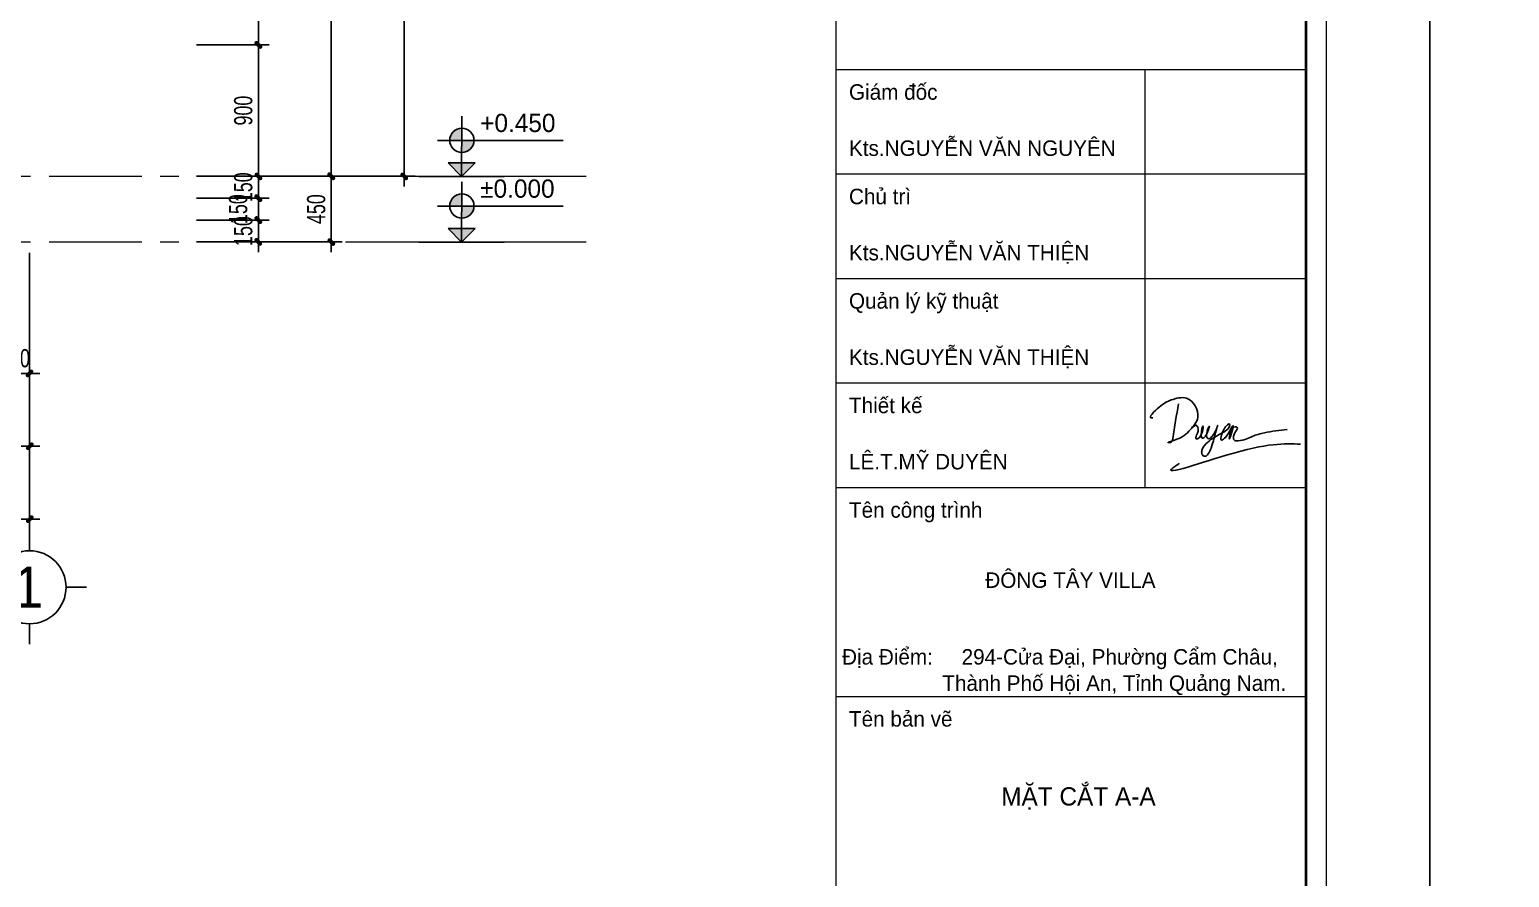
# Model space of a CAD drawing. Header units: inches. Extents: x 88947 to 296847, y 35049 to 161062.
# Drawn here: x 168448 to 178593, y 142305 to 148113 of the extents above; entities that cross this region are included whole.
import ezdxf
from ezdxf.enums import TextEntityAlignment as Align

# ---------------------------------------------------------------- set-up
doc = ezdxf.new("R2010")
doc.units = ezdxf.units.IN
doc.header["$MEASUREMENT"] = 0
doc.header["$PDMODE"] = 1
doc.linetypes.add('ACAD_ISO03W100', pattern=[30, 12, -18])
doc.linetypes.add('CENTER', pattern=[50.8, 31.75, -6.35, 6.35, -6.35])
for name, color, linetype, lineweight in [('0.15', 175, 'Continuous', 20), ('A-Dims', 145, 'Continuous', 25), ('A-Text', 30, 'Continuous', 9), ('A-Wall', 2, 'Continuous', 35), ('DIM', 7, 'Continuous', 25), ('GHICHU', 40, 'Continuous', 18), ('KHUNG 2', 144, 'Continuous', 18), ('NETMANH', 192, 'Continuous', 18), ('TRUC', 252, 'ACAD_ISO03W100', 13)]:
    doc.layers.add(name, color=color, linetype=linetype, lineweight=lineweight)
doc.layers.add('text', color=2, linetype='Continuous')
doc.styles.add('FRANKO', font='VFRANKO.TTF')
doc.styles.add('TEXT', font='VHELVCN.TTF')
doc.styles.add('VHELVEN', font='VHELVEN.TTF')
doc.styles.add('VNI-HELVE-CONDENSE', font='VNARIAL.TTF', dxfattribs={"width": 0.7})
doc.dimstyles.new('TAS-100', dxfattribs={"dimscale": 50, "dimtxt": 2.5, "dimasz": 0.7, "dimexe": 1.5, "dimexo": 1.5, "dimgap": 0.8, "dimtad": 1, "dimdec": 0, "dimzin": 3, "dimdsep": 46, "dimtxsty": 'VNI-HELVE-CONDENSE', "dimblk": 'TICK', "dimcen": 2.5, "dimclrt": 71, "dimazin": 2, "dimtfac": 0.75, "dimtdec": 0, "dimtix": 1, "dimtmove": 2, "dimatfit": 2, "dimldrblk": 'TICK123', "dimfxl": 1.5, "dimtolj": 1, "dimtzin": 0, "dimarcsym": 0})

# ---------------------------------------------------------------- blocks, each defined once
blk = doc.blocks.new('TICK')
at = {"layer": 'A-Dims', "color": 1}
for p, q in [((-2, 0), (2, 0)), ((0, 1.5), (0, -1.5))]:
    blk.add_line(p, q, dxfattribs=at)
at = {"layer": 'A-Dims', "color": 1, "const_width": 0.788}
blk.add_lwpolyline([(-0.33, -0.35), (0.38, 0.38)], dxfattribs=at)
at = {"layer": 'A-Dims', "color": 1, "const_width": 0.394}
for points in [[(0.24, 0.52, -0.414214), (0.52, 0.52, -1)], [(0.52, 0.52, -0.414214), (0.52, 0.24, -1)], [(-0.47, -0.21, 0.414214), (-0.47, -0.49, 1)], [(-0.47, -0.49, 0.414214), (-0.19, -0.49, 1)]]:
    blk.add_lwpolyline(points, format="xyb", dxfattribs=at)
blk = doc.blocks.new('*D956')
at = {"layer": 'Defpoints', "color": 0}
for p in [(164948, 146658), (168448, 146658), (164948, 145258)]:
    blk.add_point(p, dxfattribs=at)
at = {"layer": 'DIM', "color": 0, "lineweight": -2}
for p, q in [((164948, 146583), (164948, 145183)), ((168448, 146583), (168448, 145183)), ((168413, 145258), (164983, 145258))]:
    blk.add_line(p, q, dxfattribs=at)
at = {"layer": 'DIM', "color": 0, "lineweight": -2, "xscale": 35, "yscale": 35, "zscale": 35, "rotation": 180}
blk.add_blockref('TICK', (164948, 145258), dxfattribs=at)
at = {"layer": 'DIM', "color": 0, "lineweight": -2, "xscale": 35, "yscale": 35, "zscale": 35}
blk.add_blockref('TICK', (168448, 145258), dxfattribs=at)
at = {"layer": 'DIM', "color": 71, "insert": (166698, 145361), "char_height": 125, "attachment_point": 5, "style": 'VNI-HELVE-CONDENSE'}
blk.add_mtext('\\A1;3500', dxfattribs=at)
blk = doc.blocks.new('TICK123')
at = {"layer": 'A-Dims', "color": 1}
blk.add_lwpolyline([(0.05, 0, 0, 0.84, 0), (-2.11, 0, 8.4, 8.4, 0)], format="xyseb", dxfattribs=at)
blk = doc.blocks.new('*D961')
at = {"layer": 'Defpoints', "color": 0}
for p in [(156048, 146658), (168448, 146658), (156048, 144758)]:
    blk.add_point(p, dxfattribs=at)
at = {"layer": 'DIM', "color": 0, "lineweight": -2}
for p, q in [((156048, 146583), (156048, 144683)), ((168448, 146583), (168448, 144683)), ((168413, 144758), (156083, 144758))]:
    blk.add_line(p, q, dxfattribs=at)
at = {"layer": 'DIM', "color": 0, "lineweight": -2, "xscale": 35, "yscale": 35, "zscale": 35, "rotation": 180}
blk.add_blockref('TICK', (156048, 144758), dxfattribs=at)
at = {"layer": 'DIM', "color": 0, "lineweight": -2, "xscale": 35, "yscale": 35, "zscale": 35}
blk.add_blockref('TICK', (168448, 144758), dxfattribs=at)
at = {"layer": 'DIM', "color": 71, "insert": (162248, 144861), "char_height": 125, "attachment_point": 5, "style": 'VNI-HELVE-CONDENSE'}
blk.add_mtext('\\A1;12400', dxfattribs=at)
blk = doc.blocks.new('*D1059')
at = {"layer": 'Defpoints', "color": 0}
for p in [(169516, 147108), (170516, 147108), (169516, 146658)]:
    blk.add_point(p, dxfattribs=at)
at = {"layer": 'DIM', "color": 0, "lineweight": -2}
for p, q in [((169591, 147108), (170591, 147108)), ((170516, 146693), (170516, 147073)), ((169591, 146658), (170591, 146658))]:
    blk.add_line(p, q, dxfattribs=at)
at = {"layer": 'DIM', "color": 0, "lineweight": -2, "xscale": 35, "yscale": 35, "zscale": 35}
for p, rotation in [((170516, 147108), 90), ((170516, 146658), 270)]:
    blk.add_blockref('TICK', p, dxfattribs=dict(at, rotation=rotation))
at = {"layer": 'DIM', "color": 71, "insert": (170413, 146883), "char_height": 125, "attachment_point": 5, "rotation": 90, "style": 'VNI-HELVE-CONDENSE'}
blk.add_mtext('\\A1;450', dxfattribs=at)
blk = doc.blocks.new('*D1060')
at = {"layer": 'Defpoints', "color": 0}
for p in [(169516, 150508), (170516, 150508), (169516, 147108)]:
    blk.add_point(p, dxfattribs=at)
at = {"layer": 'DIM', "color": 0, "lineweight": -2}
for p, q in [((169591, 150508), (170591, 150508)), ((170516, 147143), (170516, 150473)), ((169591, 147108), (170591, 147108))]:
    blk.add_line(p, q, dxfattribs=at)
at = {"layer": 'DIM', "color": 0, "lineweight": -2, "xscale": 35, "yscale": 35, "zscale": 35}
for p, rotation in [((170516, 150508), 90), ((170516, 147108), 270)]:
    blk.add_blockref('TICK', p, dxfattribs=dict(at, rotation=rotation))
at = {"layer": 'DIM', "color": 71, "insert": (170413, 148808), "char_height": 125, "attachment_point": 5, "rotation": 90, "style": 'VNI-HELVE-CONDENSE'}
blk.add_mtext('\\A1;3400', dxfattribs=at)
blk = doc.blocks.new('*D1062')
at = {"layer": 'Defpoints', "color": 0}
for p in [(169516, 153908), (171016, 153908), (169516, 147108)]:
    blk.add_point(p, dxfattribs=at)
at = {"layer": 'DIM', "color": 0, "lineweight": -2}
for p, q in [((169591, 153908), (171091, 153908)), ((171016, 147143), (171016, 153873)), ((169591, 147108), (171091, 147108))]:
    blk.add_line(p, q, dxfattribs=at)
at = {"layer": 'DIM', "color": 0, "lineweight": -2, "xscale": 35, "yscale": 35, "zscale": 35}
for p, rotation in [((171016, 153908), 90), ((171016, 147108), 270)]:
    blk.add_blockref('TICK', p, dxfattribs=dict(at, rotation=rotation))
at = {"layer": 'DIM', "color": 71, "insert": (170913, 150508), "char_height": 125, "attachment_point": 5, "rotation": 90, "style": 'VNI-HELVE-CONDENSE'}
blk.add_mtext('\\A1;6800', dxfattribs=at)
blk = doc.blocks.new('*D1067')
at = {"layer": 'Defpoints', "color": 0}
for p in [(169516, 146808), (170016, 146808), (169516, 146658)]:
    blk.add_point(p, dxfattribs=at)
at = {"layer": 'DIM', "color": 0, "lineweight": -2}
for p, q in [((169591, 146808), (170091, 146808)), ((170016, 146843), (170016, 146878)), ((170016, 146658), (170016, 146808)), ((169591, 146658), (170091, 146658)), ((170016, 146623), (170016, 146588))]:
    blk.add_line(p, q, dxfattribs=at)
at = {"layer": 'DIM', "color": 0, "lineweight": -2, "xscale": 35, "yscale": 35, "zscale": 35}
for p, rotation in [((170016, 146808), 270), ((170016, 146658), 90)]:
    blk.add_blockref('TICK', p, dxfattribs=dict(at, rotation=rotation))
at = {"layer": 'DIM', "color": 71, "insert": (169913, 146733), "char_height": 125, "attachment_point": 5, "rotation": 90, "style": 'VNI-HELVE-CONDENSE'}
blk.add_mtext('\\A1;150', dxfattribs=at)
blk = doc.blocks.new('*D1068')
at = {"layer": 'Defpoints', "color": 0}
for p in [(169516, 147108), (170016, 147108), (169516, 146958)]:
    blk.add_point(p, dxfattribs=at)
at = {"layer": 'DIM', "color": 0, "lineweight": -2}
for p, q in [((169591, 147108), (170091, 147108)), ((170016, 147143), (170016, 147178)), ((170016, 146958), (170016, 147108)), ((169591, 146958), (170091, 146958)), ((170016, 146923), (170016, 146888))]:
    blk.add_line(p, q, dxfattribs=at)
at = {"layer": 'DIM', "color": 0, "lineweight": -2, "xscale": 35, "yscale": 35, "zscale": 35}
for p, rotation in [((170016, 147108), 270), ((170016, 146958), 90)]:
    blk.add_blockref('TICK', p, dxfattribs=dict(at, rotation=rotation))
at = {"layer": 'DIM', "color": 71, "insert": (169913, 147033), "char_height": 125, "attachment_point": 5, "rotation": 90, "style": 'VNI-HELVE-CONDENSE'}
blk.add_mtext('\\A1;150', dxfattribs=at)
blk = doc.blocks.new('*D1069')
at = {"layer": 'Defpoints', "color": 0}
for p in [(169516, 148008), (170016, 148008), (169516, 147108)]:
    blk.add_point(p, dxfattribs=at)
at = {"layer": 'DIM', "color": 0, "lineweight": -2}
for p, q in [((169591, 148008), (170091, 148008)), ((170016, 147143), (170016, 147973)), ((169591, 147108), (170091, 147108))]:
    blk.add_line(p, q, dxfattribs=at)
at = {"layer": 'DIM', "color": 0, "lineweight": -2, "xscale": 35, "yscale": 35, "zscale": 35}
for p, rotation in [((170016, 148008), 90), ((170016, 147108), 270)]:
    blk.add_blockref('TICK', p, dxfattribs=dict(at, rotation=rotation))
at = {"layer": 'DIM', "color": 71, "insert": (169913, 147558), "char_height": 125, "attachment_point": 5, "rotation": 90, "style": 'VNI-HELVE-CONDENSE'}
blk.add_mtext('\\A1;900', dxfattribs=at)
blk = doc.blocks.new('*D1075')
at = {"layer": 'Defpoints', "color": 0}
for p in [(169516, 149508), (170016, 149508), (169516, 148008)]:
    blk.add_point(p, dxfattribs=at)
at = {"layer": 'DIM', "color": 0, "lineweight": -2}
for p, q in [((169591, 149508), (170091, 149508)), ((170016, 148043), (170016, 149473)), ((169591, 148008), (170091, 148008))]:
    blk.add_line(p, q, dxfattribs=at)
at = {"layer": 'DIM', "color": 0, "lineweight": -2, "xscale": 35, "yscale": 35, "zscale": 35}
for p, rotation in [((170016, 149508), 90), ((170016, 148008), 270)]:
    blk.add_blockref('TICK', p, dxfattribs=dict(at, rotation=rotation))
at = {"layer": 'DIM', "color": 71, "insert": (169913, 148758), "char_height": 125, "attachment_point": 5, "rotation": 90, "style": 'VNI-HELVE-CONDENSE'}
blk.add_mtext('\\A1;1500', dxfattribs=at)
blk = doc.blocks.new('*D1076')
at = {"layer": 'Defpoints', "color": 0}
for p in [(169516, 146958), (170016, 146958), (169516, 146808)]:
    blk.add_point(p, dxfattribs=at)
at = {"layer": 'DIM', "color": 0, "lineweight": -2}
for p, q in [((170016, 146993), (170016, 147028)), ((169591, 146958), (170091, 146958)), ((170016, 146808), (170016, 146958)), ((169591, 146808), (170091, 146808)), ((170016, 146773), (170016, 146738))]:
    blk.add_line(p, q, dxfattribs=at)
at = {"layer": 'DIM', "color": 0, "lineweight": -2, "xscale": 35, "yscale": 35, "zscale": 35}
for p, rotation in [((170016, 146958), 270), ((170016, 146808), 90)]:
    blk.add_blockref('TICK', p, dxfattribs=dict(at, rotation=rotation))
at = {"layer": 'DIM', "color": 71, "insert": (169878, 146883), "char_height": 125, "attachment_point": 5, "rotation": 90, "style": 'VNI-HELVE-CONDENSE'}
blk.add_mtext('\\A1;150', dxfattribs=at)
blk = doc.blocks.new('*D1096')
at = {"layer": 'Defpoints', "color": 0}
for p in [(168248, 146658), (168448, 146658), (168448, 145758)]:
    blk.add_point(p, dxfattribs=at)
at = {"layer": 'DIM', "color": 0, "lineweight": -2}
for p, q in [((168248, 146583), (168248, 145683)), ((168448, 146583), (168448, 145683)), ((168213, 145758), (168178, 145758)), ((168248, 145758), (168448, 145758)), ((168483, 145758), (168518, 145758))]:
    blk.add_line(p, q, dxfattribs=at)
at = {"layer": 'DIM', "color": 0, "lineweight": -2, "xscale": 35, "yscale": 35, "zscale": 35}
blk.add_blockref('TICK', (168248, 145758), dxfattribs=at)
at = {"layer": 'DIM', "color": 0, "lineweight": -2, "xscale": 35, "yscale": 35, "zscale": 35, "rotation": 180}
blk.add_blockref('TICK', (168448, 145758), dxfattribs=at)
at = {"layer": 'DIM', "color": 71, "insert": (168348, 145861), "char_height": 125, "attachment_point": 5, "style": 'VNI-HELVE-CONDENSE'}
blk.add_mtext('\\A1;200', dxfattribs=at)
blk = doc.blocks.new('A$C22DF5D2D')
for points in [[(-10, 1159), (-123, 479), (-148, 421), (-212, 409), (-104, 451), (219, 660), (363, 901), (147, 1267), (-150, 1235), (-388, 1094), (-537, 889), (-506, 892)], [(255, 700), (290, 728), (339, 743), (363, 705), (341, 552), (331, 483), (357, 485), (464, 729), (431, 561), (448, 495), (513, 535), (530, 566), (588, 726), (535, 529), (559, 486), (639, 526), (747, 742), (622, 304), (565, 189), (507, 143), (444, 188), (443, 257), (521, 382), (803, 578), (926, 655), (981, 729), (981, 766), (870, 665), (831, 456), (904, 515), (1051, 736), (976, 480), (1094, 717), (1127, 703), (1105, 634), (1056, 499), (1066, 460), (1148, 442), (1421, 530), (1656, 597), (2094, 666)], [(2356, 378), (916, 165), (-61, -39), (0, 0), (-61, -39)]]:
    blk.add_spline(points, degree=3)
blk = doc.blocks.new('khung ten')
at = {"layer": '0.15', "ltscale": 0.7}
blk.add_line((301249, -213090), (305804, -213090), dxfattribs=at)
at = {"layer": 'A-Wall', "ltscale": 0.7}
blk.add_lwpolyline([(267204, -219099), (305804, -219099), (305804, -190799), (267204, -190799)], close=True, dxfattribs=at)
at = {"layer": 'KHUNG 2', "ltscale": 0.7}
for p, q in [((301249, -219099), (301249, -190799)), ((301249, -209041), (305804, -209041)), ((304246, -213090), (304246, -209041)), ((301249, -210053), (305804, -210053)), ((301249, -211065), (305804, -211065)), ((301249, -212078), (305804, -212078)), ((301249, -213090), (305804, -213090)), ((301249, -215115), (305804, -215115))]:
    blk.add_line(p, q, dxfattribs=at)
blk.add_lwpolyline([(267004, -219299), (306004, -219299), (306004, -190599), (267004, -190599)], close=True, dxfattribs=at)
at = {"layer": 'NETMANH', "ltscale": 0.7}
blk.add_lwpolyline([(265004, -220042), (307004, -220042), (307004, -190342), (265004, -190342)], close=True, dxfattribs=at)
at = {"layer": 'text', "linetype": 'Continuous', "xscale": 0.5, "yscale": 0.5, "zscale": 0.5}
blk.add_blockref('A$C22DF5D2D', (304573, -212860), dxfattribs=at)
at = {"layer": 'text', "linetype": 'Continuous', "style": 'FRANKO'}
for s, p in [('Giaùm ñoác', (301373, -209334)), ('Kts.NGUYEÃN VAÊN NGUYEÂN', (301373, -209878)), ('Chuû trì', (301373, -210346)), ('Kts.NGUYEÃN VAÊN THIEÄN', (301373, -210890)), ('Quaûn lyù kyõ thuaät', (301373, -211358)), ('Kts.NGUYEÃN VAÊN THIEÄN', (301373, -211903)), ('Thieát keá', (301373, -212370)), ('LEÂ.T.MYÕ DUYEÂN', (301373, -212915)), ('Teân coâng trình', (301373, -213383)), ('ÑOÂNG TAÂY VILLA', (302695, -214063)), ('Ñòa Ñieåm:     294-Cöûa Ñaïi, Phöôøng Caåm Chaâu, ', (301306, -214806)), ('Thaønh Phoá Hoäi An, Tænh Quaûng Nam.', (302278, -215061)), ('Teân baûn veõ ', (301373, -215407))]:
    blk.add_text(s, height=150, dxfattribs=at).set_placement(p)
blk = doc.blocks.new('A$C688775B1')
h = blk.add_hatch(color=256)
h.paths.add_polyline_path([(332, 278), (332, 372, 0.414214), (239, 278)])
h.paths.add_polyline_path([(332, 278), (332, 185, 0.414214), (426, 278)])
h = blk.add_hatch(color=256)
h.paths.add_polyline_path([(434, 104), (330, 104), (330, 0)])
h.paths.add_polyline_path([(330, 104), (226, 104), (330, 0)])
for p, q in [((332, 465), (330, 0)), ((330, 0), (332, 465)), ((145, 278), (1114, 278)), ((0, 0), (660, 0)), ((330, 0), (226, 104)), ((226, 104), (434, 104)), ((330, 0), (434, 104))]:
    blk.add_line(p, q)
blk.add_circle((332, 278), 93.5)
at = {"style": 'TEXT'}
blk.add_attdef('CAO ÑOÄ', (474, 342), '', height=170, dxfattribs=at)
blk = doc.blocks.new('TRUCCOT')
for p, q in [((0, -140), (0, 0)), ((-250, -390), (-390, -390)), ((250, -390), (390, -390)), ((0, -640), (0, -780))]:
    blk.add_line(p, q)
blk.add_circle((0, -390), 250)
at = {"layer": 'GHICHU', "style": 'VHELVEN'}
blk.add_attdef('TRUC', text='', height=280, dxfattribs=at).set_placement((0, -390), align=Align.MIDDLE_CENTER)
blk = doc.blocks.new('*D3727')
at = {"layer": 'Defpoints', "color": 0}
for p in [(164948, 146658), (168448, 146658), (164948, 145258)]:
    blk.add_point(p, dxfattribs=at)
at = {"layer": 'DIM', "color": 0, "lineweight": -2}
for p, q in [((164948, 146583), (164948, 145183)), ((168448, 146583), (168448, 145183)), ((168413, 145258), (164983, 145258))]:
    blk.add_line(p, q, dxfattribs=at)
at = {"layer": 'DIM', "color": 0, "lineweight": -2, "xscale": 35, "yscale": 35, "zscale": 35, "rotation": 180}
blk.add_blockref('TICK', (164948, 145258), dxfattribs=at)
at = {"layer": 'DIM', "color": 0, "lineweight": -2, "xscale": 35, "yscale": 35, "zscale": 35}
blk.add_blockref('TICK', (168448, 145258), dxfattribs=at)
at = {"layer": 'DIM', "color": 71, "insert": (166698, 145361), "char_height": 125, "attachment_point": 5, "style": 'VNI-HELVE-CONDENSE'}
blk.add_mtext('\\A1;3500', dxfattribs=at)
blk = doc.blocks.new('*D3732')
at = {"layer": 'Defpoints', "color": 0}
for p in [(156048, 146658), (168448, 146658), (156048, 144758)]:
    blk.add_point(p, dxfattribs=at)
at = {"layer": 'DIM', "color": 0, "lineweight": -2}
for p, q in [((156048, 146583), (156048, 144683)), ((168448, 146583), (168448, 144683)), ((168413, 144758), (156083, 144758))]:
    blk.add_line(p, q, dxfattribs=at)
at = {"layer": 'DIM', "color": 0, "lineweight": -2, "xscale": 35, "yscale": 35, "zscale": 35, "rotation": 180}
blk.add_blockref('TICK', (156048, 144758), dxfattribs=at)
at = {"layer": 'DIM', "color": 0, "lineweight": -2, "xscale": 35, "yscale": 35, "zscale": 35}
blk.add_blockref('TICK', (168448, 144758), dxfattribs=at)
at = {"layer": 'DIM', "color": 71, "insert": (162248, 144861), "char_height": 125, "attachment_point": 5, "style": 'VNI-HELVE-CONDENSE'}
blk.add_mtext('\\A1;12400', dxfattribs=at)
blk = doc.blocks.new('*D3979')
at = {"layer": 'Defpoints', "color": 0}
for p in [(169516, 147108), (170516, 147108), (169516, 146658)]:
    blk.add_point(p, dxfattribs=at)
at = {"layer": 'DIM', "color": 0, "lineweight": -2}
for p, q in [((169591, 147108), (170591, 147108)), ((170516, 146693), (170516, 147073)), ((169591, 146658), (170591, 146658))]:
    blk.add_line(p, q, dxfattribs=at)
at = {"layer": 'DIM', "color": 0, "lineweight": -2, "xscale": 35, "yscale": 35, "zscale": 35}
for p, rotation in [((170516, 147108), 90), ((170516, 146658), 270)]:
    blk.add_blockref('TICK', p, dxfattribs=dict(at, rotation=rotation))
at = {"layer": 'DIM', "color": 71, "insert": (170413, 146883), "char_height": 125, "attachment_point": 5, "rotation": 90, "style": 'VNI-HELVE-CONDENSE'}
blk.add_mtext('\\A1;450', dxfattribs=at)
blk = doc.blocks.new('*D3980')
at = {"layer": 'Defpoints', "color": 0}
for p in [(169516, 150508), (170516, 150508), (169516, 147108)]:
    blk.add_point(p, dxfattribs=at)
at = {"layer": 'DIM', "color": 0, "lineweight": -2}
for p, q in [((169591, 150508), (170591, 150508)), ((170516, 147143), (170516, 150473)), ((169591, 147108), (170591, 147108))]:
    blk.add_line(p, q, dxfattribs=at)
at = {"layer": 'DIM', "color": 0, "lineweight": -2, "xscale": 35, "yscale": 35, "zscale": 35}
for p, rotation in [((170516, 150508), 90), ((170516, 147108), 270)]:
    blk.add_blockref('TICK', p, dxfattribs=dict(at, rotation=rotation))
at = {"layer": 'DIM', "color": 71, "insert": (170413, 148808), "char_height": 125, "attachment_point": 5, "rotation": 90, "style": 'VNI-HELVE-CONDENSE'}
blk.add_mtext('\\A1;3400', dxfattribs=at)
blk = doc.blocks.new('*D3982')
at = {"layer": 'Defpoints', "color": 0}
for p in [(169516, 153908), (171016, 153908), (169516, 147108)]:
    blk.add_point(p, dxfattribs=at)
at = {"layer": 'DIM', "color": 0, "lineweight": -2}
for p, q in [((169591, 153908), (171091, 153908)), ((171016, 147143), (171016, 153873)), ((169591, 147108), (171091, 147108))]:
    blk.add_line(p, q, dxfattribs=at)
at = {"layer": 'DIM', "color": 0, "lineweight": -2, "xscale": 35, "yscale": 35, "zscale": 35}
for p, rotation in [((171016, 153908), 90), ((171016, 147108), 270)]:
    blk.add_blockref('TICK', p, dxfattribs=dict(at, rotation=rotation))
at = {"layer": 'DIM', "color": 71, "insert": (170913, 150508), "char_height": 125, "attachment_point": 5, "rotation": 90, "style": 'VNI-HELVE-CONDENSE'}
blk.add_mtext('\\A1;6800', dxfattribs=at)
blk = doc.blocks.new('*D3987')
at = {"layer": 'Defpoints', "color": 0}
for p in [(169516, 146808), (170016, 146808), (169516, 146658)]:
    blk.add_point(p, dxfattribs=at)
at = {"layer": 'DIM', "color": 0, "lineweight": -2}
for p, q in [((169591, 146808), (170091, 146808)), ((170016, 146843), (170016, 146878)), ((170016, 146658), (170016, 146808)), ((169591, 146658), (170091, 146658)), ((170016, 146623), (170016, 146588))]:
    blk.add_line(p, q, dxfattribs=at)
at = {"layer": 'DIM', "color": 0, "lineweight": -2, "xscale": 35, "yscale": 35, "zscale": 35}
for p, rotation in [((170016, 146808), 270), ((170016, 146658), 90)]:
    blk.add_blockref('TICK', p, dxfattribs=dict(at, rotation=rotation))
at = {"layer": 'DIM', "color": 71, "insert": (169913, 146733), "char_height": 125, "attachment_point": 5, "rotation": 90, "style": 'VNI-HELVE-CONDENSE'}
blk.add_mtext('\\A1;150', dxfattribs=at)
blk = doc.blocks.new('*D3988')
at = {"layer": 'Defpoints', "color": 0}
for p in [(169516, 147108), (170016, 147108), (169516, 146958)]:
    blk.add_point(p, dxfattribs=at)
at = {"layer": 'DIM', "color": 0, "lineweight": -2}
for p, q in [((169591, 147108), (170091, 147108)), ((170016, 147143), (170016, 147178)), ((170016, 146958), (170016, 147108)), ((169591, 146958), (170091, 146958)), ((170016, 146923), (170016, 146888))]:
    blk.add_line(p, q, dxfattribs=at)
at = {"layer": 'DIM', "color": 0, "lineweight": -2, "xscale": 35, "yscale": 35, "zscale": 35}
for p, rotation in [((170016, 147108), 270), ((170016, 146958), 90)]:
    blk.add_blockref('TICK', p, dxfattribs=dict(at, rotation=rotation))
at = {"layer": 'DIM', "color": 71, "insert": (169913, 147033), "char_height": 125, "attachment_point": 5, "rotation": 90, "style": 'VNI-HELVE-CONDENSE'}
blk.add_mtext('\\A1;150', dxfattribs=at)
blk = doc.blocks.new('*D3989')
at = {"layer": 'Defpoints', "color": 0}
for p in [(169516, 148008), (170016, 148008), (169516, 147108)]:
    blk.add_point(p, dxfattribs=at)
at = {"layer": 'DIM', "color": 0, "lineweight": -2}
for p, q in [((169591, 148008), (170091, 148008)), ((170016, 147143), (170016, 147973)), ((169591, 147108), (170091, 147108))]:
    blk.add_line(p, q, dxfattribs=at)
at = {"layer": 'DIM', "color": 0, "lineweight": -2, "xscale": 35, "yscale": 35, "zscale": 35}
for p, rotation in [((170016, 148008), 90), ((170016, 147108), 270)]:
    blk.add_blockref('TICK', p, dxfattribs=dict(at, rotation=rotation))
at = {"layer": 'DIM', "color": 71, "insert": (169913, 147558), "char_height": 125, "attachment_point": 5, "rotation": 90, "style": 'VNI-HELVE-CONDENSE'}
blk.add_mtext('\\A1;900', dxfattribs=at)
blk = doc.blocks.new('*D3995')
at = {"layer": 'Defpoints', "color": 0}
for p in [(169516, 149508), (170016, 149508), (169516, 148008)]:
    blk.add_point(p, dxfattribs=at)
at = {"layer": 'DIM', "color": 0, "lineweight": -2}
for p, q in [((169591, 149508), (170091, 149508)), ((170016, 148043), (170016, 149473)), ((169591, 148008), (170091, 148008))]:
    blk.add_line(p, q, dxfattribs=at)
at = {"layer": 'DIM', "color": 0, "lineweight": -2, "xscale": 35, "yscale": 35, "zscale": 35}
for p, rotation in [((170016, 149508), 90), ((170016, 148008), 270)]:
    blk.add_blockref('TICK', p, dxfattribs=dict(at, rotation=rotation))
at = {"layer": 'DIM', "color": 71, "insert": (169913, 148758), "char_height": 125, "attachment_point": 5, "rotation": 90, "style": 'VNI-HELVE-CONDENSE'}
blk.add_mtext('\\A1;1500', dxfattribs=at)
blk = doc.blocks.new('*D3996')
at = {"layer": 'Defpoints', "color": 0}
for p in [(169516, 146958), (170016, 146958), (169516, 146808)]:
    blk.add_point(p, dxfattribs=at)
at = {"layer": 'DIM', "color": 0, "lineweight": -2}
for p, q in [((170016, 146993), (170016, 147028)), ((169591, 146958), (170091, 146958)), ((170016, 146808), (170016, 146958)), ((169591, 146808), (170091, 146808)), ((170016, 146773), (170016, 146738))]:
    blk.add_line(p, q, dxfattribs=at)
at = {"layer": 'DIM', "color": 0, "lineweight": -2, "xscale": 35, "yscale": 35, "zscale": 35}
for p, rotation in [((170016, 146958), 270), ((170016, 146808), 90)]:
    blk.add_blockref('TICK', p, dxfattribs=dict(at, rotation=rotation))
at = {"layer": 'DIM', "color": 71, "insert": (169878, 146883), "char_height": 125, "attachment_point": 5, "rotation": 90, "style": 'VNI-HELVE-CONDENSE'}
blk.add_mtext('\\A1;150', dxfattribs=at)
blk = doc.blocks.new('*D4016')
at = {"layer": 'Defpoints', "color": 0}
for p in [(168248, 146658), (168448, 146658), (168448, 145758)]:
    blk.add_point(p, dxfattribs=at)
at = {"layer": 'DIM', "color": 0, "lineweight": -2}
for p, q in [((168248, 146583), (168248, 145683)), ((168448, 146583), (168448, 145683)), ((168213, 145758), (168178, 145758)), ((168248, 145758), (168448, 145758)), ((168483, 145758), (168518, 145758))]:
    blk.add_line(p, q, dxfattribs=at)
at = {"layer": 'DIM', "color": 0, "lineweight": -2, "xscale": 35, "yscale": 35, "zscale": 35}
blk.add_blockref('TICK', (168248, 145758), dxfattribs=at)
at = {"layer": 'DIM', "color": 0, "lineweight": -2, "xscale": 35, "yscale": 35, "zscale": 35, "rotation": 180}
blk.add_blockref('TICK', (168448, 145758), dxfattribs=at)
at = {"layer": 'DIM', "color": 71, "insert": (168348, 145861), "char_height": 125, "attachment_point": 5, "style": 'VNI-HELVE-CONDENSE'}
blk.add_mtext('\\A1;200', dxfattribs=at)

msp = doc.modelspace()

# ---------------------------------------------------------------- linework, layer by layer
at = {"layer": 'TRUC', "linetype": 'CENTER', "ltscale": 20}
for points in [[(172264.6, 147107.5), (152673.2, 147107.5)], [(172264.6, 146657.5), (152673.2, 146657.5)]]:
    msp.add_lwpolyline(points, dxfattribs=at)

# ---------------------------------------------------------------- block references
at = {"layer": 'A-Text', "xscale": 0.7071428571362048, "yscale": 0.7071428573544836, "zscale": 0.7071428573664265}
for p in [(-39048.5, 295661.3), (-9348.5, 295661.3)]:
    msp.add_blockref('khung ten', p, dxfattribs=at)
at = {"layer": 'DIM'}
ref = msp.add_blockref('A$C688775B1', (171116.5, 147107.5), dxfattribs=dict(at, xscale=0.8875739644863643, yscale=0.8875739645009162, zscale=0.8875739644970414))
ref.add_attrib('CAO ÑOÄ', '+0.450', (171537, 147411.1), dxfattribs={"layer": '0', "height": 125, "style": 'FRANKO'})
ref = msp.add_blockref('A$C688775B1', (171116.5, 147107.5), dxfattribs=dict(at, xscale=0.8875739644863643, yscale=0.8875739645009162, zscale=0.8875739644970414))
ref.add_attrib('CAO ÑOÄ', '+0.450', (171537, 147411.1), dxfattribs={"layer": '0', "height": 125, "style": 'FRANKO'})
ref = msp.add_blockref('A$C688775B1', (171116.5, 146657.5), dxfattribs=dict(at, xscale=0.8875739644863643, yscale=0.8875739645009162, zscale=0.8875739644970414))
ref.add_attrib('CAO ÑOÄ', '%%P0.000', (171537, 146961.1), dxfattribs={"layer": '0', "height": 125, "style": 'FRANKO'})
ref = msp.add_blockref('A$C688775B1', (171116.5, 146657.5), dxfattribs=dict(at, xscale=0.8875739644863643, yscale=0.8875739645009162, zscale=0.8875739644970414))
ref.add_attrib('CAO ÑOÄ', '%%P0.000', (171537, 146961.1), dxfattribs={"layer": '0', "height": 125, "style": 'FRANKO'})
ref = msp.add_blockref('TRUCCOT', (168447.7, 144682.5), dxfattribs=dict(at, xscale=-1))
ref.add_attrib('TRUC', '1', dxfattribs={"layer": 'GHICHU', "height": 280, "style": 'FRANKO'}).set_placement((168436.7, 144292.5), align=Align.MIDDLE_CENTER)
ref = msp.add_blockref('TRUCCOT', (168447.7, 144682.5), dxfattribs=dict(at, xscale=-1))
ref.add_attrib('TRUC', '1', dxfattribs={"layer": 'GHICHU', "height": 280, "style": 'FRANKO'}).set_placement((168436.7, 144292.5), align=Align.MIDDLE_CENTER)

# ---------------------------------------------------------------- texts
at = {"layer": 'text', "style": 'FRANKO'}
msp.add_text('MAËT CAÉT A-A', height=125, dxfattribs=at).set_placement((175109, 142797.2))

# ---------------------------------------------------------------- dimensions: what is measured, and where the dimension line sits
at = {"layer": 'DIM'}
for base, p1, p2, angle, picture, middle in [((171016.5, 153907.5), (169516.5, 147107.5), (169516.5, 153907.5), 90, '*D1062', (170912.7, 150507.5)), ((171016.5, 153907.5), (169516.5, 147107.5), (169516.5, 153907.5), 90, '*D3982', (170912.7, 150507.5)), ((170516.5, 150507.5), (169516.5, 147107.5), (169516.5, 150507.5), 90, '*D1060', (170412.6, 148807.5)), ((170516.5, 150507.5), (169516.5, 147107.5), (169516.5, 150507.5), 90, '*D3980', (170412.6, 148807.5)), ((170016.5, 149507.5), (169516.5, 148007.5), (169516.5, 149507.5), 90, '*D1075', (169912.7, 148757.5)), ((170016.5, 149507.5), (169516.5, 148007.5), (169516.5, 149507.5), 90, '*D3995', (169912.7, 148757.5)), ((170016.5, 148007.5), (169516.5, 147107.5), (169516.5, 148007.5), 90, '*D1069', (169912.7, 147557.5)), ((170016.5, 148007.5), (169516.5, 147107.5), (169516.5, 148007.5), 90, '*D3989', (169912.7, 147557.5)), ((170516.5, 147107.5), (169516.5, 146657.5), (169516.5, 147107.5), 90, '*D1059', (170412.7, 146882.5)), ((170016.5, 147107.5), (169516.5, 146957.5), (169516.5, 147107.5), 90, '*D1068', (169912.7, 147032.5)), ((170516.5, 147107.5), (169516.5, 146657.5), (169516.5, 147107.5), 90, '*D3979', (170412.7, 146882.5)), ((170016.5, 147107.5), (169516.5, 146957.5), (169516.5, 147107.5), 90, '*D3988', (169912.7, 147032.5)), ((170016.5, 146807.5), (169516.5, 146657.5), (169516.5, 146807.5), 90, '*D1067', (169912.7, 146732.5)), ((170016.5, 146807.5), (169516.5, 146657.5), (169516.5, 146807.5), 90, '*D3987', (169912.7, 146732.5)), ((156047.7, 144757.5), (168447.7, 146657.5), (156047.7, 146657.5), 180, '*D961', (162247.7, 144861.3)), ((156047.7, 144757.5), (168447.7, 146657.5), (156047.7, 146657.5), 180, '*D3732', (162247.7, 144861.3)), ((164947.7, 145257.5), (168447.7, 146657.5), (164947.7, 146657.5), 180, '*D956', (166697.7, 145361.4)), ((164947.7, 145257.5), (168447.7, 146657.5), (164947.7, 146657.5), 180, '*D3727', (166697.7, 145361.4)), ((168447.7, 145757.5), (168247.7, 146657.5), (168447.7, 146657.5), 180, '*D1096', (168347.7, 145861.3)), ((168447.7, 145757.5), (168247.7, 146657.5), (168447.7, 146657.5), 180, '*D4016', (168347.7, 145861.3))]:
    dim = msp.add_linear_dim(base=base, p1=p1, p2=p2, angle=angle, dimstyle='TAS-100', dxfattribs=at)
    dim.commit()
    dim.dimension.update_dxf_attribs({"geometry": picture, "text_midpoint": middle})
for picture in ['*D1076', '*D3996']:
    dim = msp.add_linear_dim(base=(170016.5, 146957.5), p1=(169516.5, 146807.5), p2=(169516.5, 146957.5), angle=90, dimstyle='TAS-100', dxfattribs=at)
    dim.commit()
    dim.dimension.update_dxf_attribs({"geometry": picture, "text_midpoint": (169878.5, 146882.5), "dimtype": 160})

doc.saveas('drawing.dxf')
